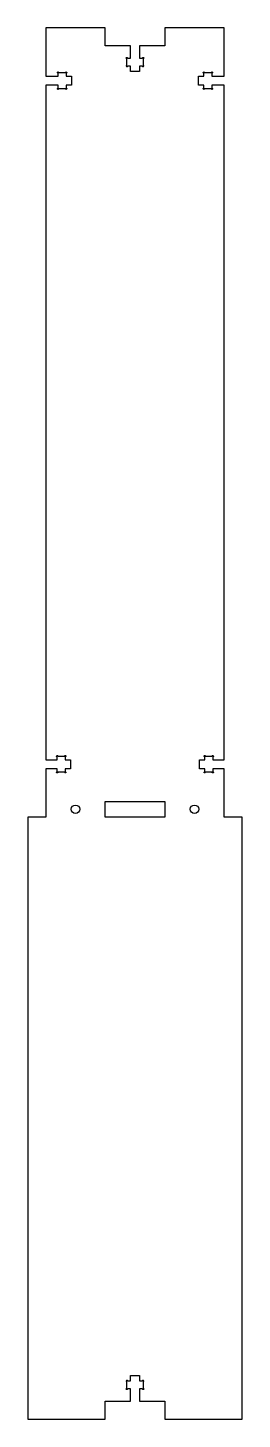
# Model space of a CAD drawing. Header units: millimetres. Extents: x -40 to 40, y -225 to 295.
import ezdxf

# ---------------------------------------------------------------- set-up
doc = ezdxf.new("R2010")
doc.units = ezdxf.units.MM

msp = doc.modelspace()

# ---------------------------------------------------------------- linework, layer by layer
msp.add_lwpolyline([(33.38, 18.1), (29.1, 18.1), (29.1, 17, -2.414214), (28.85, 16.75), (26.35, 16.75, -2.414214), (26.1, 17), (26.1, 18.1), (24.1, 18.1), (24.1, 21.4), (26.1, 21.4), (26.1, 22.5, -2.414214), (26.35, 22.75), (28.85, 22.75, -2.414214), (29.1, 22.5), (29.1, 21.4), (33.38, 21.4), (33.38, 273.6), (28.78, 273.6), (28.78, 272.5, -2.414214), (28.53, 272.25), (26.03, 272.25, -2.414214), (25.78, 272.5), (25.78, 273.6), (23.78, 273.6), (23.78, 276.9), (25.78, 276.9), (25.78, 278, -2.414214), (26.03, 278.25), (28.53, 278.25, -2.414214), (28.78, 278), (28.78, 276.9), (33.38, 276.9), (33.38, 295), (11.13, 295), (11.13, 288.28), (1.65, 288.28), (1.65, 283.68), (2.75, 283.68, -2.414214), (3, 283.43), (3, 280.93, -2.414214), (2.75, 280.68), (1.65, 280.68), (1.65, 278.68), (-1.65, 278.68), (-1.65, 280.68), (-2.75, 280.68, -2.414214), (-3, 280.93), (-3, 283.43, -2.414214), (-2.75, 283.68), (-1.65, 283.68), (-1.65, 288.28), (-11.13, 288.28), (-11.13, 295), (-33.38, 295), (-33.38, 276.9), (-28.78, 276.9), (-28.78, 278, -2.414214), (-28.53, 278.25), (-26.03, 278.25, -2.414214), (-25.78, 278), (-25.78, 276.9), (-23.78, 276.9), (-23.78, 273.6), (-25.78, 273.6), (-25.78, 272.5, -2.414214), (-26.03, 272.25), (-28.53, 272.25, -2.414214), (-28.78, 272.5), (-28.78, 273.6), (-33.38, 273.6), (-33.38, 21.4), (-29.1, 21.4), (-29.1, 22.5, -2.414214), (-28.85, 22.75), (-26.35, 22.75, -2.414214), (-26.1, 22.5), (-26.1, 21.4), (-24.1, 21.4), (-24.1, 18.1), (-26.1, 18.1), (-26.1, 17, -2.414214), (-26.35, 16.75), (-28.85, 16.75, -2.414214), (-29.1, 17), (-29.1, 18.1), (-33.38, 18.1), (-33.38, 0), (-40.1, 0), (-40.1, -225), (-11.13, -225), (-11.13, -218.28), (-1.65, -218.28), (-1.65, -213.68), (-2.75, -213.68, -2.414214), (-3, -213.43), (-3, -210.93, -2.414214), (-2.75, -210.68), (-1.65, -210.68), (-1.65, -208.68), (1.65, -208.68), (1.65, -210.68), (2.75, -210.68, -2.414214), (3, -210.93), (3, -213.43, -2.414214), (2.75, -213.68), (1.65, -213.68), (1.65, -218.28), (11.13, -218.28), (11.13, -225), (40.1, -225), (40.1, 0), (33.38, 0)], format="xyb", close=True)
msp.add_lwpolyline([(-11.13, 5.88), (11.13, 5.88), (11.13, 0), (-11.13, 0)], close=True)
for centre in [(-22.25, 2.94), (22.25, 2.94)]:
    msp.add_circle(centre, 1.57)

doc.saveas('drawing.dxf')
